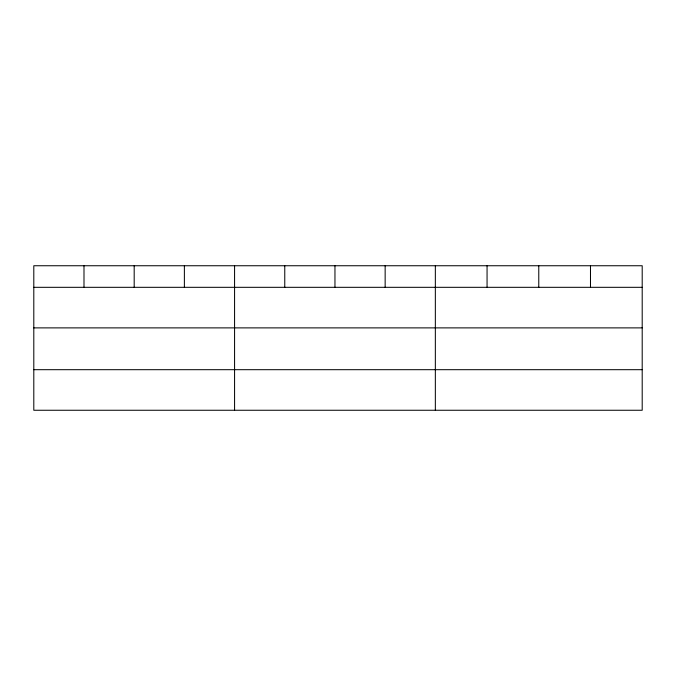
<?xml version="1.0" encoding="UTF-8"?>
<svg xmlns="http://www.w3.org/2000/svg" width="676" height="676" viewBox="0 0 676 676"><rect width="100%" height="100%" fill="white"/><g stroke="black" fill="none" stroke-linecap="round" stroke-linejoin="round"><path stroke-width="1.01" d="M642.2 327.885L642.2 265.744L33.8 265.744L33.8 410.256L642.2 410.256L642.2 327.885L33.8 327.885M33.8 287.317L642.2 287.317M33.8 369.688L642.2 369.688M590.486 265.744L590.486 287.317M538.772 265.744L538.772 287.317M487.058 265.744L487.058 287.317M435.344 265.744L435.344 410.256M385.151 265.744L385.151 287.317M334.958 265.744L334.958 287.317M284.765 265.744L284.765 287.317M234.572 265.744L234.572 410.256M184.379 265.744L184.379 287.317M134.186 265.744L134.186 287.317M83.993 265.744L83.993 287.317"/></g></svg>
